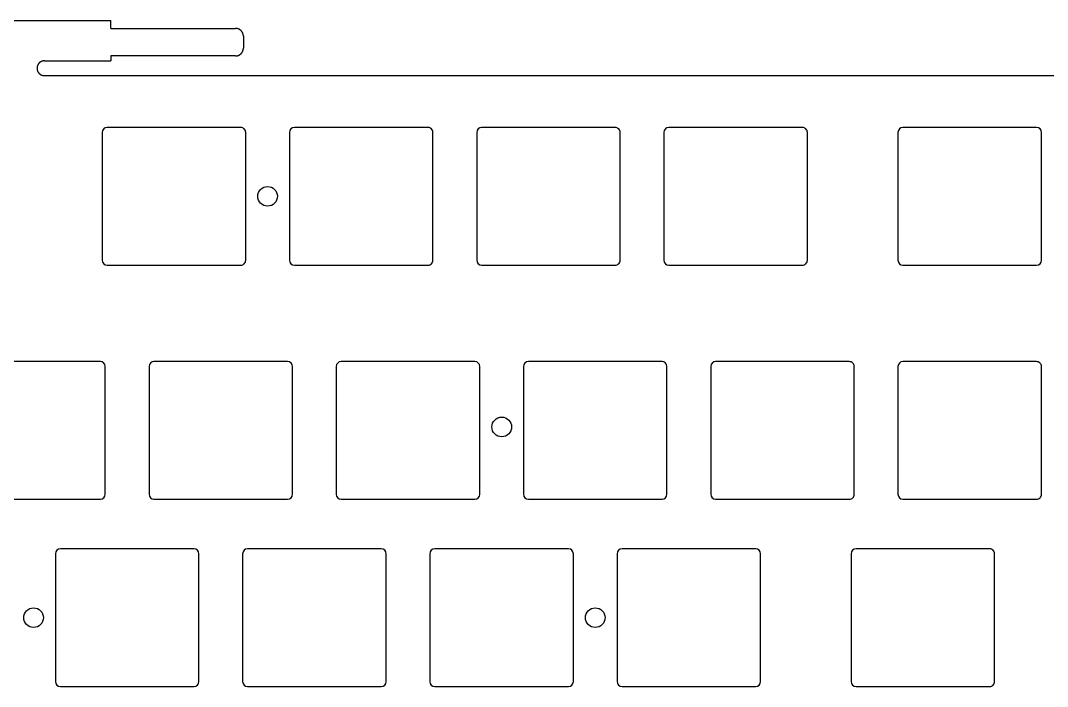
# Model space of a CAD drawing. Header units: millimetres. Extents: x -11 to 340, y -118 to 18.
# Drawn here: x 170.1 to 274.6, y -49.9 to 17.9 of the extents above; entities that cross this region are included whole.
import ezdxf

# ---------------------------------------------------------------- set-up
doc = ezdxf.new("R2010")
doc.units = ezdxf.units.MM
doc.header["$MEASUREMENT"] = 0
doc.layers.get('0').update_dxf_attribs({"linetype": 'CONTINUOUS'})
doc.layers.add('BLACK', color=7, linetype='CONTINUOUS')

msp = doc.modelspace()

# ---------------------------------------------------------------- linework, layer by layer
for points in [[(178.4375, 6.5), (178.4375, -6.5, 0.4142123908), (178.9375, -7), (192.5375, -7, 0.4142135624), (193.0375, -6.5), (193.0375, 6.5, 0.4142135624), (192.5375, 7), (178.9375, 7, 0.4142123908)], [(193.0375, -6.5), (193.0375, 6.5, 0.4142135624), (192.5375, 7), (178.9375, 7, 0.4142123908), (178.4375, 6.5), (178.4375, -6.5, 0.4142123908), (178.9375, -7), (192.5375, -7, 0.4142135624)], [(197.4875, 6.5), (197.4875, -6.5, 0.4142123908), (197.9875, -7), (211.5875, -7, 0.4142135624), (212.0875, -6.5), (212.0875, 6.5, 0.4142135624), (211.5875, 7), (197.9875, 7, 0.4142123908)], [(211.5875, 7), (197.9875, 7, 0.4142123908), (197.4875, 6.5), (197.4875, -6.5, 0.4142123908), (197.9875, -7), (211.5875, -7, 0.4142135624), (212.0875, -6.5), (212.0875, 6.5, 0.4142135624)], [(216.5375, 6.5), (216.5375, -6.5, 0.4142123908), (217.0375, -7), (230.6375, -7, 0.4142135624), (231.1375, -6.5), (231.1375, 6.5, 0.4142135624), (230.6375, 7), (217.0375, 7, 0.4142123908)], [(231.1375, -6.5), (231.1375, 6.5, 0.4142135624), (230.6375, 7), (217.0375, 7, 0.4142123908), (216.5375, 6.5), (216.5375, -6.5, 0.4142123908), (217.0375, -7), (230.6375, -7, 0.4142135624)], [(235.5875, 6.5), (235.5875, -6.5, 0.4142123908), (236.0875, -7), (249.6875, -7, 0.4142135624), (250.1875, -6.5), (250.1875, 6.5, 0.4142135624), (249.6875, 7), (236.0875, 7, 0.4142123908)], [(250.1875, -6.5), (250.1875, 6.5, 0.4142135624), (249.6875, 7), (236.0875, 7, 0.4142123908), (235.5875, 6.5), (235.5875, -6.5, 0.4142123908), (236.0875, -7), (249.6875, -7, 0.4142135624)], [(240.35, -17.3125), (240.35, -30.3125, 0.4142123908), (240.85, -30.8125), (254.45, -30.8125, 0.4142135624), (254.95, -30.3125), (254.95, -17.3125, 0.4142135624), (254.45, -16.8125), (240.85, -16.8125, 0.4142123908)], [(259.4, -17.3125), (259.4, -30.3125, 0.4142123908), (259.9, -30.8125), (273.5, -30.8125, 0.4142135624), (274, -30.3125), (274, -17.3125, 0.4142135624), (273.5, -16.8125), (259.9, -16.8125, 0.4142123908)], [(254.6375, -36.3625), (254.6375, -49.3625, 0.4142123908), (255.1375, -49.8625), (268.7375, -49.8625, 0.4142135624), (269.2375, -49.3625), (269.2375, -36.3625, 0.4142135624), (268.7375, -35.8625), (255.1375, -35.8625, 0.4142123908)]]:
    msp.add_lwpolyline(points, format="xyb", close=True)
at = {"layer": 'BLACK', "linetype": 'Continuous'}
for p, q in [((149.3, 17.882529), (179.3, 17.882529)), ((179.3, 17.082529), (179.3, 17.882529)), ((179.3, 17.082529), (192, 17.082529)), ((192.000728, 17.082529), (192, 17.082529)), ((192.004774, 17.082515), (192.000728, 17.082529)), ((192.008814, 17.082481), (192.004774, 17.082515)), ((192.012855, 17.082428), (192.008814, 17.082481)), ((192.016891, 17.082354), (192.012855, 17.082428)), ((192.020928, 17.082261), (192.016891, 17.082354)), ((192.024959, 17.082147), (192.020928, 17.082261)), ((192.02899, 17.082014), (192.024959, 17.082147)), ((192.033015, 17.08186), (192.02899, 17.082014)), ((192.037041, 17.081687), (192.033015, 17.08186)), ((192.041062, 17.081493), (192.037041, 17.081687)), ((192.045082, 17.08128), (192.041062, 17.081493)), ((192.049097, 17.081047), (192.045082, 17.08128)), ((192.053111, 17.080794), (192.049097, 17.081047)), ((192.05712, 17.080521), (192.053111, 17.080794)), ((192.061129, 17.080228), (192.05712, 17.080521)), ((192.065132, 17.079916), (192.061129, 17.080228)), ((192.069134, 17.079583), (192.065132, 17.079916)), ((192.073131, 17.079231), (192.069134, 17.079583)), ((192.077127, 17.078859), (192.073131, 17.079231)), ((192.081117, 17.078467), (192.077127, 17.078859)), ((192.085107, 17.078055), (192.081117, 17.078467)), ((192.08909, 17.077624), (192.085107, 17.078055)), ((192.093073, 17.077173), (192.08909, 17.077624)), ((192.09705, 17.076702), (192.093073, 17.077173)), ((192.101025, 17.076211), (192.09705, 17.076702)), ((192.104995, 17.075701), (192.101025, 17.076211)), ((192.108963, 17.07517), (192.104995, 17.075701)), ((192.112926, 17.074621), (192.108963, 17.07517)), ((192.116886, 17.074051), (192.112926, 17.074621)), ((192.120841, 17.073462), (192.116886, 17.074051)), ((192.124794, 17.072853), (192.120841, 17.073462)), ((192.128741, 17.072225), (192.124794, 17.072853)), ((192.132686, 17.071576), (192.128741, 17.072225)), ((192.136625, 17.070909), (192.132686, 17.071576)), ((192.140562, 17.070221), (192.136625, 17.070909)), ((192.144492, 17.069514), (192.140562, 17.070221)), ((192.14842, 17.068787), (192.144492, 17.069514)), ((192.152342, 17.068042), (192.14842, 17.068787)), ((192.156262, 17.067276), (192.152342, 17.068042)), ((192.160174, 17.066491), (192.156262, 17.067276)), ((192.164085, 17.065686), (192.160174, 17.066491)), ((192.167989, 17.064862), (192.164085, 17.065686)), ((192.17189, 17.064018), (192.167989, 17.064862)), ((192.175784, 17.063155), (192.17189, 17.064018)), ((192.179676, 17.062272), (192.175784, 17.063155)), ((192.183561, 17.06137), (192.179676, 17.062272)), ((192.187443, 17.060449), (192.183561, 17.06137)), ((192.191318, 17.059508), (192.187443, 17.060449)), ((192.19519, 17.058548), (192.191318, 17.059508)), ((192.199054, 17.057568), (192.19519, 17.058548)), ((192.202916, 17.056569), (192.199054, 17.057568)), ((192.20677, 17.055551), (192.202916, 17.056569)), ((192.210621, 17.054514), (192.20677, 17.055551)), ((192.214464, 17.053457), (192.210621, 17.054514)), ((192.218304, 17.052381), (192.214464, 17.053457)), ((192.222136, 17.051286), (192.218304, 17.052381)), ((192.225965, 17.050171), (192.222136, 17.051286)), ((192.229785, 17.049038), (192.225965, 17.050171)), ((192.233602, 17.047885), (192.229785, 17.049038)), ((192.237412, 17.046713), (192.233602, 17.047885)), ((192.241217, 17.045522), (192.237412, 17.046713)), ((192.245014, 17.044312), (192.241217, 17.045522)), ((192.248807, 17.043082), (192.245014, 17.044312)), ((192.252592, 17.041834), (192.248807, 17.043082)), ((192.256373, 17.040567), (192.252592, 17.041834)), ((192.260145, 17.039281), (192.256373, 17.040567)), ((192.263913, 17.037975), (192.260145, 17.039281)), ((192.267673, 17.036651), (192.263913, 17.037975)), ((192.271428, 17.035308), (192.267673, 17.036651)), ((192.275174, 17.033946), (192.271428, 17.035308)), ((192.278916, 17.032565), (192.275174, 17.033946)), ((192.282648, 17.031165), (192.278916, 17.032565)), ((192.286376, 17.029747), (192.282648, 17.031165)), ((192.290095, 17.02831), (192.286376, 17.029747)), ((192.293809, 17.026853), (192.290095, 17.02831)), ((192.297514, 17.025379), (192.293809, 17.026853)), ((192.301213, 17.023885), (192.297514, 17.025379)), ((192.304904, 17.022373), (192.301213, 17.023885)), ((192.308588, 17.020842), (192.304904, 17.022373)), ((192.312264, 17.019293), (192.308588, 17.020842)), ((192.315934, 17.017725), (192.312264, 17.019293)), ((192.319594, 17.016139), (192.315934, 17.017725)), ((192.323249, 17.014534), (192.319594, 17.016139)), ((192.326894, 17.012911), (192.323249, 17.014534)), ((192.330532, 17.011269), (192.326894, 17.012911)), ((192.334161, 17.009609), (192.330532, 17.011269)), ((192.337784, 17.007931), (192.334161, 17.009609)), ((192.341397, 17.006234), (192.337784, 17.007931)), ((192.345004, 17.004519), (192.341397, 17.006234)), ((192.3486, 17.002786), (192.345004, 17.004519)), ((192.35219, 17.001034), (192.3486, 17.002786)), ((192.35577, 16.999265), (192.35219, 17.001034)), ((192.359342, 16.997477), (192.35577, 16.999265)), ((192.362905, 16.995672), (192.359342, 16.997477)), ((192.36646, 16.993848), (192.362905, 16.995672)), ((192.370005, 16.992007), (192.36646, 16.993848)), ((192.373543, 16.990147), (192.370005, 16.992007)), ((192.37707, 16.98827), (192.373543, 16.990147)), ((192.38059, 16.986374), (192.37707, 16.98827)), ((192.384098, 16.984461), (192.38059, 16.986374)), ((192.3876, 16.98253), (192.384098, 16.984461)), ((192.39109, 16.980581), (192.3876, 16.98253)), ((192.394572, 16.978615), (192.39109, 16.980581)), ((192.398044, 16.976631), (192.394572, 16.978615)), ((192.401507, 16.974629), (192.398044, 16.976631)), ((192.404959, 16.972611), (192.401507, 16.974629)), ((192.408403, 16.970574), (192.404959, 16.972611)), ((192.411835, 16.968521), (192.408403, 16.970574)), ((192.415259, 16.966449), (192.411835, 16.968521)), ((192.418672, 16.964361), (192.415259, 16.966449)), ((192.422075, 16.962255), (192.418672, 16.964361)), ((192.425468, 16.960132), (192.422075, 16.962255)), ((192.428851, 16.957991), (192.425468, 16.960132)), ((192.432222, 16.955834), (192.428851, 16.957991)), ((192.435584, 16.95366), (192.432222, 16.955834)), ((192.438935, 16.951469), (192.435584, 16.95366)), ((192.442276, 16.94926), (192.438935, 16.951469)), ((192.445605, 16.947035), (192.442276, 16.94926)), ((192.448924, 16.944793), (192.445605, 16.947035)), ((192.452232, 16.942535), (192.448924, 16.944793)), ((192.455529, 16.940259), (192.452232, 16.942535)), ((192.458814, 16.937967), (192.455529, 16.940259)), ((192.462089, 16.935658), (192.458814, 16.937967)), ((192.465352, 16.933333), (192.462089, 16.935658)), ((192.468604, 16.930991), (192.465352, 16.933333)), ((192.471844, 16.928633), (192.468604, 16.930991)), ((192.475073, 16.926259), (192.471844, 16.928633)), ((192.47829, 16.923868), (192.475073, 16.926259)), ((192.481496, 16.921461), (192.47829, 16.923868)), ((192.484689, 16.919039), (192.481496, 16.921461)), ((192.487871, 16.916599), (192.484689, 16.919039)), ((192.491041, 16.914144), (192.487871, 16.916599)), ((192.494199, 16.911673), (192.491041, 16.914144)), ((192.497344, 16.909186), (192.494199, 16.911673)), ((192.500477, 16.906683), (192.497344, 16.909186)), ((192.503598, 16.904165), (192.500477, 16.906683)), ((192.506707, 16.901631), (192.503598, 16.904165)), ((192.509802, 16.899081), (192.506707, 16.901631)), ((192.512886, 16.896515), (192.509802, 16.899081)), ((192.515956, 16.893935), (192.512886, 16.896515)), ((192.519014, 16.891338), (192.515956, 16.893935)), ((192.522059, 16.888727), (192.519014, 16.891338)), ((192.525092, 16.8861), (192.522059, 16.888727)), ((192.52811, 16.883458), (192.525092, 16.8861)), ((192.531116, 16.880801), (192.52811, 16.883458)), ((192.534109, 16.878129), (192.531116, 16.880801)), ((192.537089, 16.875442), (192.534109, 16.878129)), ((192.540055, 16.87274), (192.537089, 16.875442)), ((192.543007, 16.870023), (192.540055, 16.87274)), ((192.545946, 16.867292), (192.543007, 16.870023)), ((192.548872, 16.864546), (192.545946, 16.867292)), ((192.551784, 16.861785), (192.548872, 16.864546)), ((192.554682, 16.85901), (192.551784, 16.861785)), ((192.557566, 16.85622), (192.554682, 16.85901)), ((192.560436, 16.853416), (192.557566, 16.85622)), ((192.563292, 16.850598), (192.560436, 16.853416)), ((192.568962, 16.844919), (192.563292, 16.850598)), ((192.574575, 16.839184), (192.568962, 16.844919)), ((192.580131, 16.833393), (192.574575, 16.839184)), ((192.585628, 16.827548), (192.580131, 16.833393)), ((192.591066, 16.821648), (192.585628, 16.827548)), ((192.596445, 16.815695), (192.591066, 16.821648)), ((192.601764, 16.809689), (192.596445, 16.815695)), ((192.607022, 16.803631), (192.601764, 16.809689)), ((192.612219, 16.797522), (192.607022, 16.803631)), ((192.617354, 16.791361), (192.612219, 16.797522)), ((192.622426, 16.785151), (192.617354, 16.791361)), ((192.627436, 16.778891), (192.622426, 16.785151)), ((192.632382, 16.772583), (192.627436, 16.778891)), ((192.637265, 16.766227), (192.632382, 16.772583)), ((192.642082, 16.759823), (192.637265, 16.766227)), ((192.646835, 16.753373), (192.642082, 16.759823)), ((192.651522, 16.746877), (192.646835, 16.753373)), ((192.656144, 16.740335), (192.651522, 16.746877)), ((192.660699, 16.73375), (192.656144, 16.740335)), ((192.665187, 16.72712), (192.660699, 16.73375)), ((192.669607, 16.720447), (192.665187, 16.72712)), ((192.67396, 16.713733), (192.669607, 16.720447)), ((192.678244, 16.706976), (192.67396, 16.713733)), ((192.68246, 16.700179), (192.678244, 16.706976)), ((192.686606, 16.693341), (192.68246, 16.700179)), ((192.690683, 16.686464), (192.686606, 16.693341)), ((192.69469, 16.679548), (192.690683, 16.686464)), ((192.698627, 16.672594), (192.69469, 16.679548)), ((192.702493, 16.665603), (192.698627, 16.672594)), ((192.706288, 16.658575), (192.702493, 16.665603)), ((192.710012, 16.651511), (192.706288, 16.658575)), ((192.713664, 16.644411), (192.710012, 16.651511)), ((192.717243, 16.637277), (192.713664, 16.644411)), ((192.720751, 16.63011), (192.717243, 16.637277)), ((192.724185, 16.622909), (192.720751, 16.63011)), ((192.727547, 16.615675), (192.724185, 16.622909)), ((192.730835, 16.60841), (192.727547, 16.615675)), ((192.73405, 16.601113), (192.730835, 16.60841)), ((192.737191, 16.593786), (192.73405, 16.601113)), ((192.740257, 16.586429), (192.737191, 16.593786)), ((192.74325, 16.579043), (192.740257, 16.586429)), ((192.746167, 16.571629), (192.74325, 16.579043)), ((192.74901, 16.564186), (192.746167, 16.571629)), ((192.751778, 16.556716), (192.74901, 16.564186)), ((192.75447, 16.54922), (192.751778, 16.556716)), ((192.757087, 16.541697), (192.75447, 16.54922)), ((192.759628, 16.534149), (192.757087, 16.541697)), ((192.762093, 16.526576), (192.759628, 16.534149)), ((192.764482, 16.51898), (192.762093, 16.526576)), ((192.766794, 16.511359), (192.764482, 16.51898)), ((192.76903, 16.503716), (192.766794, 16.511359)), ((192.771189, 16.49605), (192.76903, 16.503716)), ((192.773272, 16.488362), (192.771189, 16.49605)), ((192.775277, 16.480653), (192.773272, 16.488362)), ((192.777205, 16.472924), (192.775277, 16.480653)), ((192.779056, 16.465174), (192.777205, 16.472924)), ((192.780829, 16.457404), (192.779056, 16.465174)), ((192.782525, 16.449616), (192.780829, 16.457404)), ((192.784143, 16.441809), (192.782525, 16.449616)), ((192.785683, 16.433984), (192.784143, 16.441809)), ((192.787145, 16.426142), (192.785683, 16.433984)), ((192.788529, 16.418282), (192.787145, 16.426142)), ((192.789835, 16.410406), (192.788529, 16.418282)), ((192.791062, 16.402514), (192.789835, 16.410406)), ((192.792211, 16.394607), (192.791062, 16.402514)), ((192.793281, 16.386685), (192.792211, 16.394607)), ((192.794273, 16.378748), (192.793281, 16.386685)), ((192.795186, 16.370796), (192.794273, 16.378748)), ((192.79602, 16.362832), (192.795186, 16.370796)), ((192.796775, 16.354854), (192.79602, 16.362832)), ((192.797451, 16.346863), (192.796775, 16.354854)), ((192.798047, 16.33886), (192.797451, 16.346863)), ((192.798565, 16.330845), (192.798047, 16.33886)), ((192.799003, 16.322819), (192.798565, 16.330845)), ((192.799362, 16.314782), (192.799003, 16.322819)), ((192.799641, 16.306733), (192.799362, 16.314782)), ((192.79984, 16.298675), (192.799641, 16.306733)), ((192.79996, 16.290607), (192.79984, 16.298675)), ((192.8, 16.282529), (192.79996, 16.290607)), ((192.8, 16.282529), (192.8, 15.082529)), ((192.65773, 14.627), (192.660006, 14.630297)), ((192.660006, 14.630297), (192.662264, 14.633605)), ((192.662264, 14.633605), (192.664506, 14.636924)), ((192.664506, 14.636924), (192.666731, 14.640253)), ((192.666731, 14.640253), (192.66894, 14.643594)), ((192.66894, 14.643594), (192.671131, 14.646945)), ((192.671131, 14.646945), (192.673305, 14.650307)), ((192.673305, 14.650307), (192.675462, 14.653678)), ((192.675462, 14.653678), (192.677603, 14.657061)), ((192.677603, 14.657061), (192.679726, 14.660454)), ((192.679726, 14.660454), (192.681832, 14.663857)), ((192.681832, 14.663857), (192.68392, 14.66727)), ((192.68392, 14.66727), (192.685992, 14.670694)), ((192.685992, 14.670694), (192.688045, 14.674126)), ((192.688045, 14.674126), (192.690082, 14.67757)), ((192.690082, 14.67757), (192.6921, 14.681022)), ((192.6921, 14.681022), (192.694102, 14.684485)), ((192.694102, 14.684485), (192.696086, 14.687957)), ((192.696086, 14.687957), (192.698052, 14.691439)), ((192.698052, 14.691439), (192.700001, 14.694929)), ((192.700001, 14.694929), (192.701932, 14.698431)), ((192.701932, 14.698431), (192.703845, 14.701939)), ((192.703845, 14.701939), (192.705741, 14.705459)), ((192.705741, 14.705459), (192.707618, 14.708986)), ((192.707618, 14.708986), (192.709478, 14.712524)), ((192.709478, 14.712524), (192.711319, 14.716069)), ((192.711319, 14.716069), (192.713143, 14.719624)), ((192.713143, 14.719624), (192.714948, 14.723187)), ((192.714948, 14.723187), (192.716736, 14.726759)), ((192.716736, 14.726759), (192.718505, 14.730339)), ((192.718505, 14.730339), (192.720257, 14.733929)), ((192.720257, 14.733929), (192.72199, 14.737525)), ((192.72199, 14.737525), (192.723705, 14.741132)), ((192.723705, 14.741132), (192.725402, 14.744745)), ((192.725402, 14.744745), (192.72708, 14.748368)), ((192.72708, 14.748368), (192.72874, 14.751997)), ((192.72874, 14.751997), (192.730382, 14.755635)), ((192.730382, 14.755635), (192.732005, 14.75928)), ((192.732005, 14.75928), (192.73361, 14.762935)), ((192.73361, 14.762935), (192.735196, 14.766595)), ((192.735196, 14.766595), (192.736764, 14.770265)), ((192.736764, 14.770265), (192.738313, 14.773941)), ((192.738313, 14.773941), (192.739844, 14.777625)), ((192.739844, 14.777625), (192.741356, 14.781316)), ((192.741356, 14.781316), (192.74285, 14.785015)), ((192.74285, 14.785015), (192.744324, 14.78872)), ((192.744324, 14.78872), (192.745781, 14.792434)), ((192.745781, 14.792434), (192.747218, 14.796153)), ((192.747218, 14.796153), (192.748636, 14.799881)), ((192.748636, 14.799881), (192.750036, 14.803613)), ((192.750036, 14.803613), (192.751417, 14.807355)), ((192.751417, 14.807355), (192.752779, 14.811101)), ((192.752779, 14.811101), (192.754122, 14.814856)), ((192.754122, 14.814856), (192.755446, 14.818616)), ((192.755446, 14.818616), (192.756752, 14.822384)), ((192.756752, 14.822384), (192.758038, 14.826156)), ((192.758038, 14.826156), (192.759305, 14.829937)), ((192.759305, 14.829937), (192.760553, 14.833722)), ((192.760553, 14.833722), (192.761783, 14.837515)), ((192.761783, 14.837515), (192.762993, 14.841312)), ((192.762993, 14.841312), (192.764184, 14.845117)), ((192.764184, 14.845117), (192.765356, 14.848927)), ((192.765356, 14.848927), (192.766509, 14.852744)), ((192.766509, 14.852744), (192.767642, 14.856564)), ((192.767642, 14.856564), (192.768757, 14.860393)), ((192.768757, 14.860393), (192.769852, 14.864225)), ((192.769852, 14.864225), (192.770928, 14.868065)), ((192.770928, 14.868065), (192.771985, 14.871908)), ((192.771985, 14.871908), (192.773022, 14.875759)), ((192.773022, 14.875759), (192.77404, 14.879613)), ((192.77404, 14.879613), (192.775039, 14.883475)), ((192.775039, 14.883475), (192.776019, 14.887339)), ((192.776019, 14.887339), (192.776979, 14.891211)), ((192.776979, 14.891211), (192.77792, 14.895086)), ((192.77792, 14.895086), (192.778841, 14.898968)), ((192.778841, 14.898968), (192.779743, 14.902853)), ((192.779743, 14.902853), (192.780626, 14.906745)), ((192.780626, 14.906745), (192.781489, 14.910639)), ((192.781489, 14.910639), (192.782333, 14.91454)), ((192.782333, 14.91454), (192.783157, 14.918444)), ((192.783157, 14.918444), (192.783962, 14.922355)), ((192.783962, 14.922355), (192.784747, 14.926267)), ((192.784747, 14.926267), (192.785513, 14.930187)), ((192.785513, 14.930187), (192.786258, 14.934109)), ((192.786258, 14.934109), (192.786985, 14.938037)), ((192.786985, 14.938037), (192.787692, 14.941967)), ((192.787692, 14.941967), (192.78838, 14.945904)), ((192.78838, 14.945904), (192.789047, 14.949843)), ((192.789047, 14.949843), (192.789696, 14.953788)), ((192.789696, 14.953788), (192.790324, 14.957735)), ((192.790324, 14.957735), (192.790933, 14.961688)), ((192.790933, 14.961688), (192.791522, 14.965643)), ((192.791522, 14.965643), (192.792092, 14.969603)), ((192.792092, 14.969603), (192.792641, 14.973566)), ((192.792641, 14.973566), (192.793172, 14.977534)), ((192.793172, 14.977534), (192.793682, 14.981504)), ((192.793682, 14.981504), (192.794173, 14.985479)), ((192.794173, 14.985479), (192.794644, 14.989456)), ((192.794644, 14.989456), (192.795095, 14.993439)), ((192.795095, 14.993439), (192.795526, 14.997422)), ((192.795526, 14.997422), (192.795938, 15.001412)), ((192.795938, 15.001412), (192.79633, 15.005402)), ((192.79633, 15.005402), (192.796702, 15.009398)), ((192.796702, 15.009398), (192.797054, 15.013395)), ((192.797054, 15.013395), (192.797387, 15.017397)), ((192.797387, 15.017397), (192.797699, 15.0214)), ((192.797699, 15.0214), (192.797992, 15.025409)), ((192.797992, 15.025409), (192.798265, 15.029418)), ((192.798265, 15.029418), (192.798518, 15.033432)), ((192.798518, 15.033432), (192.798751, 15.037447)), ((192.798751, 15.037447), (192.798964, 15.041467)), ((192.798964, 15.041467), (192.799158, 15.045488)), ((192.799158, 15.045488), (192.799331, 15.049514)), ((192.799331, 15.049514), (192.799485, 15.053539)), ((192.799485, 15.053539), (192.799618, 15.05757)), ((192.799618, 15.05757), (192.799732, 15.061601)), ((192.799732, 15.061601), (192.799825, 15.065638)), ((192.799825, 15.065638), (192.799899, 15.069674)), ((192.799899, 15.069674), (192.799952, 15.073715)), ((192.799952, 15.073715), (192.799986, 15.077756)), ((192.799986, 15.077756), (192.8, 15.081801)), ((192.8, 15.081801), (192.8, 15.082529)), ((172.048325, 13.587522), (172.042578, 13.582294)), ((172.054124, 13.59269), (172.048325, 13.587522)), ((172.059976, 13.597798), (172.054124, 13.59269)), ((172.065879, 13.602844), (172.059976, 13.597798)), ((172.071833, 13.607829), (172.065879, 13.602844)), ((172.077837, 13.612751), (172.071833, 13.607829)), ((172.083891, 13.617611), (172.077837, 13.612751)), ((172.089994, 13.622407), (172.083891, 13.617611)), ((172.096145, 13.627139), (172.089994, 13.622407)), ((172.102343, 13.631807), (172.096145, 13.627139)), ((172.108588, 13.63641), (172.102343, 13.631807)), ((172.114878, 13.640947), (172.108588, 13.63641)), ((172.121214, 13.645419), (172.114878, 13.640947)), ((172.127594, 13.649824), (172.121214, 13.645419)), ((172.134018, 13.654162), (172.127594, 13.649824)), ((172.140484, 13.658432), (172.134018, 13.654162)), ((172.146993, 13.662634), (172.140484, 13.658432)), ((172.153544, 13.666768), (172.146993, 13.662634)), ((172.160135, 13.670834), (172.153544, 13.666768)), ((172.166766, 13.67483), (172.160135, 13.670834)), ((172.173437, 13.678756), (172.166766, 13.67483)), ((172.180146, 13.682613), (172.173437, 13.678756)), ((172.186892, 13.686398), (172.180146, 13.682613)), ((172.193676, 13.690114), (172.186892, 13.686398)), ((172.200497, 13.693757), (172.193676, 13.690114)), ((172.207353, 13.69733), (172.200497, 13.693757)), ((172.214243, 13.70083), (172.207353, 13.69733)), ((172.221169, 13.704258), (172.214243, 13.70083)), ((172.228127, 13.707614), (172.221169, 13.704258)), ((172.235119, 13.710896), (172.228127, 13.707614)), ((172.242142, 13.714106), (172.235119, 13.710896)), ((172.249197, 13.717242), (172.242142, 13.714106)), ((172.256283, 13.720304), (172.249197, 13.717242)), ((172.263398, 13.723292), (172.256283, 13.720304)), ((172.270543, 13.726206), (172.263398, 13.723292)), ((172.277717, 13.729045), (172.270543, 13.726206)), ((172.284919, 13.731809), (172.277717, 13.729045)), ((172.292148, 13.734498), (172.284919, 13.731809)), ((172.299404, 13.737112), (172.292148, 13.734498)), ((172.306686, 13.739651), (172.299404, 13.737112)), ((172.313993, 13.742113), (172.306686, 13.739651)), ((172.321325, 13.7445), (172.313993, 13.742113)), ((172.328681, 13.74681), (172.321325, 13.7445)), ((172.336061, 13.749045), (172.328681, 13.74681)), ((172.343464, 13.751202), (172.336061, 13.749045)), ((172.350889, 13.753283), (172.343464, 13.751202)), ((172.358336, 13.755287), (172.350889, 13.753283)), ((172.365804, 13.757214), (172.358336, 13.755287)), ((172.373292, 13.759064), (172.365804, 13.757214)), ((172.380801, 13.760836), (172.373292, 13.759064)), ((172.388329, 13.762531), (172.380801, 13.760836)), ((172.395876, 13.764148), (172.388329, 13.762531)), ((172.403441, 13.765687), (172.395876, 13.764148)), ((172.411024, 13.767149), (172.403441, 13.765687)), ((172.418624, 13.768532), (172.411024, 13.767149)), ((172.426242, 13.769837), (172.418624, 13.768532)), ((172.433875, 13.771064), (172.426242, 13.769837)), ((172.441524, 13.772213), (172.433875, 13.771064)), ((172.449188, 13.773283), (172.441524, 13.772213)), ((172.456867, 13.774274), (172.449188, 13.773283)), ((172.464561, 13.775187), (172.456867, 13.774274)), ((172.472268, 13.776021), (172.464561, 13.775187)), ((172.479988, 13.776775), (172.472268, 13.776021)), ((172.487721, 13.777451), (172.479988, 13.776775)), ((172.495467, 13.778048), (172.487721, 13.777451)), ((172.503225, 13.778565), (172.495467, 13.778048)), ((172.510994, 13.779003), (172.503225, 13.778565)), ((172.518775, 13.779362), (172.510994, 13.779003)), ((172.526566, 13.779641), (172.518775, 13.779362)), ((172.534368, 13.77984), (172.526566, 13.779641)), ((172.542179, 13.77996), (172.534368, 13.77984)), ((172.55, 13.78), (172.542179, 13.77996)), ((172.55, 13.78), (179.3, 13.78)), ((192, 14.282529), (179.3, 14.282529)), ((179.3, 14.282529), (179.3, 13.78)), ((192, 14.282529), (192.008078, 14.282569)), ((192.008078, 14.282569), (192.016146, 14.282689)), ((192.016146, 14.282689), (192.024204, 14.282888)), ((192.024204, 14.282888), (192.032253, 14.283167)), ((192.032253, 14.283167), (192.04029, 14.283526)), ((192.04029, 14.283526), (192.048316, 14.283964)), ((192.048316, 14.283964), (192.056331, 14.284482)), ((192.056331, 14.284482), (192.064334, 14.285078)), ((192.064334, 14.285078), (192.072325, 14.285754)), ((192.072325, 14.285754), (192.080303, 14.286509)), ((192.080303, 14.286509), (192.088267, 14.287343)), ((192.088267, 14.287343), (192.096219, 14.288256)), ((192.096219, 14.288256), (192.104156, 14.289248)), ((192.104156, 14.289248), (192.112078, 14.290318)), ((192.112078, 14.290318), (192.119985, 14.291467)), ((192.119985, 14.291467), (192.127877, 14.292694)), ((192.127877, 14.292694), (192.135753, 14.294)), ((192.135753, 14.294), (192.143613, 14.295384)), ((192.143613, 14.295384), (192.151455, 14.296846)), ((192.151455, 14.296846), (192.15928, 14.298386)), ((192.15928, 14.298386), (192.167087, 14.300004)), ((192.167087, 14.300004), (192.174875, 14.3017)), ((192.174875, 14.3017), (192.182645, 14.303473)), ((192.182645, 14.303473), (192.190395, 14.305324)), ((192.190395, 14.305324), (192.198124, 14.307252)), ((192.198124, 14.307252), (192.205833, 14.309257)), ((192.205833, 14.309257), (192.213521, 14.31134)), ((192.213521, 14.31134), (192.221187, 14.313499)), ((192.221187, 14.313499), (192.22883, 14.315735)), ((192.22883, 14.315735), (192.236451, 14.318047)), ((192.236451, 14.318047), (192.244047, 14.320436)), ((192.244047, 14.320436), (192.25162, 14.322901)), ((192.25162, 14.322901), (192.259168, 14.325442)), ((192.259168, 14.325442), (192.266691, 14.328059)), ((192.266691, 14.328059), (192.274187, 14.330751)), ((192.274187, 14.330751), (192.281657, 14.333519)), ((192.281657, 14.333519), (192.2891, 14.336362)), ((192.2891, 14.336362), (192.296514, 14.339279)), ((192.296514, 14.339279), (192.3039, 14.342272)), ((192.3039, 14.342272), (192.311257, 14.345338)), ((192.311257, 14.345338), (192.318584, 14.348479)), ((192.318584, 14.348479), (192.325881, 14.351694)), ((192.325881, 14.351694), (192.333146, 14.354982)), ((192.333146, 14.354982), (192.34038, 14.358344)), ((192.34038, 14.358344), (192.347581, 14.361778)), ((192.347581, 14.361778), (192.354748, 14.365286)), ((192.354748, 14.365286), (192.361882, 14.368865)), ((192.361882, 14.368865), (192.368982, 14.372517)), ((192.368982, 14.372517), (192.376046, 14.376241)), ((192.376046, 14.376241), (192.383074, 14.380036)), ((192.383074, 14.380036), (192.390065, 14.383902)), ((192.390065, 14.383902), (192.397019, 14.387839)), ((192.397019, 14.387839), (192.403935, 14.391846)), ((192.403935, 14.391846), (192.410812, 14.395923)), ((192.410812, 14.395923), (192.41765, 14.400069)), ((192.41765, 14.400069), (192.424447, 14.404285)), ((192.424447, 14.404285), (192.431204, 14.408569)), ((192.431204, 14.408569), (192.437918, 14.412922)), ((192.437918, 14.412922), (192.444591, 14.417342)), ((192.444591, 14.417342), (192.451221, 14.42183)), ((192.451221, 14.42183), (192.457806, 14.426385)), ((192.457806, 14.426385), (192.464348, 14.431007)), ((192.464348, 14.431007), (192.470844, 14.435694)), ((192.470844, 14.435694), (192.477294, 14.440447)), ((192.477294, 14.440447), (192.483698, 14.445264)), ((192.483698, 14.445264), (192.490054, 14.450147)), ((192.490054, 14.450147), (192.496362, 14.455093)), ((192.496362, 14.455093), (192.502622, 14.460103)), ((192.502622, 14.460103), (192.508832, 14.465175)), ((192.508832, 14.465175), (192.514993, 14.47031)), ((192.514993, 14.47031), (192.521102, 14.475507)), ((192.521102, 14.475507), (192.52716, 14.480765)), ((192.52716, 14.480765), (192.533166, 14.486084)), ((192.533166, 14.486084), (192.539119, 14.491463)), ((192.539119, 14.491463), (192.545019, 14.496901)), ((192.545019, 14.496901), (192.550864, 14.502398)), ((192.550864, 14.502398), (192.556655, 14.507954)), ((192.556655, 14.507954), (192.56239, 14.513567)), ((192.56239, 14.513567), (192.568069, 14.519237)), ((192.568069, 14.519237), (192.570887, 14.522093)), ((192.570887, 14.522093), (192.573691, 14.524963)), ((192.573691, 14.524963), (192.576481, 14.527847)), ((192.576481, 14.527847), (192.579256, 14.530745)), ((192.579256, 14.530745), (192.582017, 14.533657)), ((192.582017, 14.533657), (192.584763, 14.536583)), ((192.584763, 14.536583), (192.587494, 14.539522)), ((192.587494, 14.539522), (192.590211, 14.542474)), ((192.590211, 14.542474), (192.592913, 14.54544)), ((192.592913, 14.54544), (192.5956, 14.54842)), ((192.5956, 14.54842), (192.598272, 14.551413)), ((192.598272, 14.551413), (192.600929, 14.554419)), ((192.600929, 14.554419), (192.603571, 14.557437)), ((192.603571, 14.557437), (192.606198, 14.56047)), ((192.606198, 14.56047), (192.608809, 14.563515)), ((192.608809, 14.563515), (192.611406, 14.566573)), ((192.611406, 14.566573), (192.613986, 14.569643)), ((192.613986, 14.569643), (192.616552, 14.572727)), ((192.616552, 14.572727), (192.619102, 14.575822)), ((192.619102, 14.575822), (192.621636, 14.578931)), ((192.621636, 14.578931), (192.624154, 14.582052)), ((192.624154, 14.582052), (192.626657, 14.585185)), ((192.626657, 14.585185), (192.629144, 14.58833)), ((192.629144, 14.58833), (192.631615, 14.591488)), ((192.631615, 14.591488), (192.63407, 14.594658)), ((192.63407, 14.594658), (192.63651, 14.59784)), ((192.63651, 14.59784), (192.638932, 14.601033)), ((192.638932, 14.601033), (192.641339, 14.604239)), ((192.641339, 14.604239), (192.64373, 14.607456)), ((192.64373, 14.607456), (192.646104, 14.610685)), ((192.646104, 14.610685), (192.648462, 14.613925)), ((192.648462, 14.613925), (192.650804, 14.617177)), ((192.650804, 14.617177), (192.653129, 14.62044)), ((192.653129, 14.62044), (192.655438, 14.623715)), ((192.655438, 14.623715), (192.65773, 14.627)), ((171.800015, 13.034714), (171.8, 13.030797)), ((171.8, 13.030797), (171.8, 13.03)), ((171.8, 13.03), (171.80004, 13.022179)), ((171.800049, 13.038626), (171.800015, 13.034714)), ((171.80004, 13.022179), (171.80016, 13.014368)), ((171.800103, 13.042539), (171.800049, 13.038626)), ((171.800177, 13.046446), (171.800103, 13.042539)), ((171.80016, 13.014368), (171.800359, 13.006566)), ((171.800271, 13.050354), (171.800177, 13.046446)), ((171.800385, 13.054257), (171.800271, 13.050354)), ((171.800359, 13.006566), (171.800638, 12.998775)), ((171.800519, 13.058159), (171.800385, 13.054257)), ((171.800673, 13.062056), (171.800519, 13.058159)), ((171.800638, 12.998775), (171.800997, 12.990994)), ((171.800847, 13.065953), (171.800673, 13.062056)), ((171.80104, 13.069845), (171.800847, 13.065953)), ((171.800997, 12.990994), (171.801435, 12.983225)), ((171.801254, 13.073737), (171.80104, 13.069845)), ((171.801488, 13.077623), (171.801254, 13.073737)), ((171.801435, 12.983225), (171.801952, 12.975467)), ((171.801741, 13.081509), (171.801488, 13.077623)), ((171.802014, 13.085389), (171.801741, 13.081509)), ((171.801952, 12.975467), (171.802549, 12.967721)), ((171.802308, 13.089269), (171.802014, 13.085389)), ((171.802621, 13.093144), (171.802308, 13.089269)), ((171.802549, 12.967721), (171.803225, 12.959988)), ((171.802953, 13.097017), (171.802621, 13.093144)), ((171.803306, 13.100885), (171.802953, 13.097017)), ((171.803225, 12.959988), (171.803979, 12.952268)), ((171.803679, 13.104753), (171.803306, 13.100885)), ((171.804071, 13.108614), (171.803679, 13.104753)), ((171.803979, 12.952268), (171.804813, 12.94456)), ((171.804483, 13.112475), (171.804071, 13.108614)), ((171.804915, 13.116329), (171.804483, 13.112475)), ((171.804813, 12.94456), (171.805726, 12.936867)), ((171.805366, 13.120183), (171.804915, 13.116329)), ((171.805838, 13.124031), (171.805366, 13.120183)), ((171.805726, 12.936867), (171.806717, 12.929188)), ((171.806329, 13.127878), (171.805838, 13.124031)), ((171.80684, 13.131718), (171.806329, 13.127878)), ((171.806717, 12.929188), (171.807787, 12.921524)), ((171.80737, 13.135557), (171.80684, 13.131718)), ((171.80792, 13.13939), (171.80737, 13.135557)), ((171.807787, 12.921524), (171.808936, 12.913875)), ((171.80849, 13.143222), (171.80792, 13.13939)), ((171.80908, 13.147047), (171.80849, 13.143222)), ((171.808936, 12.913875), (171.810163, 12.906241)), ((171.809689, 13.150871), (171.80908, 13.147047)), ((171.810318, 13.154688), (171.809689, 13.150871)), ((171.810163, 12.906241), (171.811468, 12.898624)), ((171.810966, 13.158504), (171.810318, 13.154688)), ((171.811634, 13.162313), (171.810966, 13.158504)), ((171.811468, 12.898624), (171.812851, 12.891024)), ((171.812322, 13.16612), (171.811634, 13.162313)), ((171.813029, 13.169921), (171.812322, 13.16612)), ((171.812851, 12.891024), (171.814313, 12.883441)), ((171.813756, 13.173719), (171.813029, 13.169921)), ((171.814502, 13.177511), (171.813756, 13.173719)), ((171.814313, 12.883441), (171.815852, 12.875876)), ((171.815268, 13.181301), (171.814502, 13.177511)), ((171.816053, 13.185084), (171.815268, 13.181301)), ((171.815852, 12.875876), (171.817469, 12.868329)), ((171.816858, 13.188864), (171.816053, 13.185084)), ((171.817682, 13.192638), (171.816858, 13.188864)), ((171.817469, 12.868329), (171.819164, 12.860801)), ((171.818526, 13.196409), (171.817682, 13.192638)), ((171.819389, 13.200173), (171.818526, 13.196409)), ((171.819164, 12.860801), (171.820936, 12.853292)), ((171.820272, 13.203934), (171.819389, 13.200173)), ((171.821174, 13.207688), (171.820272, 13.203934)), ((171.820936, 12.853292), (171.822786, 12.845804)), ((171.822096, 13.211439), (171.821174, 13.207688)), ((171.823036, 13.215183), (171.822096, 13.211439)), ((171.822786, 12.845804), (171.824713, 12.838336)), ((171.823996, 13.218924), (171.823036, 13.215183)), ((171.824976, 13.222657), (171.823996, 13.218924)), ((171.824713, 12.838336), (171.826717, 12.830889)), ((171.825975, 13.226388), (171.824976, 13.222657)), ((171.826992, 13.23011), (171.825975, 13.226388)), ((171.826717, 12.830889), (171.828798, 12.823464)), ((171.82803, 13.23383), (171.826992, 13.23011)), ((171.829086, 13.237542), (171.82803, 13.23383)), ((171.828798, 12.823464), (171.830955, 12.816061)), ((171.830162, 13.24125), (171.829086, 13.237542)), ((171.831257, 13.24495), (171.830162, 13.24125)), ((171.830955, 12.816061), (171.83319, 12.808681)), ((171.832371, 13.248647), (171.831257, 13.24495)), ((171.833504, 13.252335), (171.832371, 13.248647)), ((171.83319, 12.808681), (171.8355, 12.801325)), ((171.834657, 13.25602), (171.833504, 13.252335)), ((171.835828, 13.259697), (171.834657, 13.25602)), ((171.8355, 12.801325), (171.837887, 12.793993)), ((171.837019, 13.26337), (171.835828, 13.259697)), ((171.838228, 13.267034), (171.837019, 13.26337)), ((171.837887, 12.793993), (171.840349, 12.786685)), ((171.839457, 13.270695), (171.838228, 13.267034)), ((171.840704, 13.274346), (171.839457, 13.270695)), ((171.840349, 12.786685), (171.842888, 12.779403)), ((171.841971, 13.277994), (171.840704, 13.274346)), ((171.843256, 13.281633), (171.841971, 13.277994)), ((171.842888, 12.779403), (171.845501, 12.772148)), ((171.844561, 13.285267), (171.843256, 13.281633)), ((171.845884, 13.288893), (171.844561, 13.285267)), ((171.845501, 12.772148), (171.848191, 12.764918)), ((171.847226, 13.292514), (171.845884, 13.288893)), ((171.848587, 13.296126), (171.847226, 13.292514)), ((171.848191, 12.764918), (171.850955, 12.757717)), ((171.849967, 13.299734), (171.848587, 13.296126)), ((171.851365, 13.303332), (171.849967, 13.299734)), ((171.850955, 12.757717), (171.853794, 12.750543)), ((171.852782, 13.306925), (171.851365, 13.303332)), ((171.854218, 13.310509), (171.852782, 13.306925)), ((171.853794, 12.750543), (171.856708, 12.743398)), ((171.855673, 13.314088), (171.854218, 13.310509)), ((171.857146, 13.317658), (171.855673, 13.314088)), ((171.856708, 12.743398), (171.859696, 12.736282)), ((171.858638, 13.321222), (171.857146, 13.317658)), ((171.860148, 13.324776), (171.858638, 13.321222)), ((171.859696, 12.736282), (171.862758, 12.729197)), ((171.861677, 13.328325), (171.860148, 13.324776)), ((171.863224, 13.331865), (171.861677, 13.328325)), ((171.862758, 12.729197), (171.865894, 12.722142)), ((171.864791, 13.335398), (171.863224, 13.331865)), ((171.866375, 13.338922), (171.864791, 13.335398)), ((171.865894, 12.722142), (171.869104, 12.715118)), ((171.867978, 13.34244), (171.866375, 13.338922)), ((171.869598, 13.345948), (171.867978, 13.34244)), ((171.869104, 12.715118), (171.872386, 12.708127)), ((171.871238, 13.349449), (171.869598, 13.345948)), ((171.872895, 13.352941), (171.871238, 13.349449)), ((171.872386, 12.708127), (171.875742, 12.701168)), ((171.874572, 13.356426), (171.872895, 13.352941)), ((171.876265, 13.359901), (171.874572, 13.356426)), ((171.875742, 12.701168), (171.87917, 12.694243)), ((171.877978, 13.363369), (171.876265, 13.359901)), ((171.879708, 13.366827), (171.877978, 13.363369)), ((171.87917, 12.694243), (171.88267, 12.687352)), ((171.881457, 13.370278), (171.879708, 13.366827)), ((171.883223, 13.373719), (171.881457, 13.370278)), ((171.88267, 12.687352), (171.886243, 12.680496)), ((171.885007, 13.377152), (171.883223, 13.373719)), ((171.886809, 13.380575), (171.885007, 13.377152)), ((171.886243, 12.680496), (171.889886, 12.673676)), ((171.88863, 13.383991), (171.886809, 13.380575)), ((171.890467, 13.387396), (171.88863, 13.383991)), ((171.889886, 12.673676), (171.893601, 12.666892)), ((171.892324, 13.390793), (171.890467, 13.387396)), ((171.894197, 13.394179), (171.892324, 13.390793)), ((171.893601, 12.666892), (171.897387, 12.660145)), ((171.896089, 13.397558), (171.894197, 13.394179)), ((171.897997, 13.400926), (171.896089, 13.397558)), ((171.897387, 12.660145), (171.901244, 12.653436)), ((171.899924, 13.404285), (171.897997, 13.400926)), ((171.901868, 13.407634), (171.899924, 13.404285)), ((171.901244, 12.653436), (171.90517, 12.646766)), ((171.90383, 13.410974), (171.901868, 13.407634)), ((171.905808, 13.414303), (171.90383, 13.410974)), ((171.90517, 12.646766), (171.909166, 12.640135)), ((171.907805, 13.417623), (171.905808, 13.414303)), ((171.909818, 13.420933), (171.907805, 13.417623)), ((171.909166, 12.640135), (171.913231, 12.633544)), ((171.91185, 13.424233), (171.909818, 13.420933)), ((171.913898, 13.427522), (171.91185, 13.424233)), ((171.913231, 12.633544), (171.917366, 12.626993)), ((171.915963, 13.430802), (171.913898, 13.427522)), ((171.918046, 13.43407), (171.915963, 13.430802)), ((171.917366, 12.626993), (171.921568, 12.620484)), ((171.920146, 13.437329), (171.918046, 13.43407)), ((171.922262, 13.440576), (171.920146, 13.437329)), ((171.921568, 12.620484), (171.925838, 12.614017)), ((171.924396, 13.443814), (171.922262, 13.440576)), ((171.926546, 13.44704), (171.924396, 13.443814)), ((171.925838, 12.614017), (171.930176, 12.607594)), ((171.928714, 13.450256), (171.926546, 13.44704)), ((171.930898, 13.45346), (171.928714, 13.450256)), ((171.930176, 12.607594), (171.934581, 12.601214)), ((171.933099, 13.456655), (171.930898, 13.45346)), ((171.935316, 13.459837), (171.933099, 13.456655)), ((171.934581, 12.601214), (171.939052, 12.594878)), ((171.93755, 13.463009), (171.935316, 13.459837)), ((171.939801, 13.466168), (171.93755, 13.463009)), ((171.939052, 12.594878), (171.94359, 12.588587)), ((171.942068, 13.469318), (171.939801, 13.466168)), ((171.944351, 13.472455), (171.942068, 13.469318)), ((171.94359, 12.588587), (171.948193, 12.582343)), ((171.946651, 13.475581), (171.944351, 13.472455)), ((171.948967, 13.478694), (171.946651, 13.475581)), ((171.948193, 12.582343), (171.95286, 12.576145)), ((171.9513, 13.481797), (171.948967, 13.478694)), ((171.953648, 13.484887), (171.9513, 13.481797)), ((171.95286, 12.576145), (171.957593, 12.569994)), ((171.956012, 13.487966), (171.953648, 13.484887)), ((171.958393, 13.491033), (171.956012, 13.487966)), ((171.957593, 12.569994), (171.962389, 12.563891)), ((171.960789, 13.494087), (171.958393, 13.491033)), ((171.963201, 13.497129), (171.960789, 13.494087)), ((171.962389, 12.563891), (171.967249, 12.557837)), ((171.96563, 13.50016), (171.963201, 13.497129)), ((171.968073, 13.503177), (171.96563, 13.50016)), ((171.967249, 12.557837), (171.972171, 12.551833)), ((171.970533, 13.506183), (171.968073, 13.503177)), ((171.973008, 13.509175), (171.970533, 13.506183)), ((171.972171, 12.551833), (171.977156, 12.545879)), ((171.975499, 13.512155), (171.973008, 13.509175)), ((171.978004, 13.515122), (171.975499, 13.512155)), ((171.977156, 12.545879), (171.982202, 12.539975)), ((171.980526, 13.518077), (171.978004, 13.515122)), ((171.983062, 13.521018), (171.980526, 13.518077)), ((171.982202, 12.539975), (171.98731, 12.534124)), ((171.985614, 13.523947), (171.983062, 13.521018)), ((171.988181, 13.526862), (171.985614, 13.523947)), ((171.990763, 13.529765), (171.988181, 13.526862)), ((171.99336, 13.532654), (171.990763, 13.529765)), ((171.995972, 13.53553), (171.99336, 13.532654)), ((171.998599, 13.538392), (171.995972, 13.53553)), ((172.001241, 13.541241), (171.998599, 13.538392)), ((172.003897, 13.544076), (172.001241, 13.541241)), ((172.006568, 13.546897), (172.003897, 13.544076)), ((172.009253, 13.549705), (172.006568, 13.546897)), ((172.011952, 13.552499), (172.009253, 13.549705)), ((172.014667, 13.555279), (172.011952, 13.552499)), ((172.017395, 13.558045), (172.014667, 13.555279)), ((172.020137, 13.560797), (172.017395, 13.558045)), ((172.025665, 13.566258), (172.020137, 13.560797)), ((172.031248, 13.571662), (172.025665, 13.566258)), ((172.036886, 13.577007), (172.031248, 13.571662)), ((172.042578, 13.582294), (172.036886, 13.577007)), ((171.98731, 12.534124), (171.992478, 12.528325)), ((171.992478, 12.528325), (171.997705, 12.522578)), ((171.997705, 12.522578), (172.002992, 12.516886)), ((172.002992, 12.516886), (172.008338, 12.511248)), ((172.008338, 12.511248), (172.013742, 12.505665)), ((172.013742, 12.505665), (172.019203, 12.500137)), ((172.019203, 12.500137), (172.021955, 12.497395)), ((172.021955, 12.497395), (172.024721, 12.494666)), ((172.024721, 12.494666), (172.027501, 12.491952)), ((172.027501, 12.491952), (172.030295, 12.489253)), ((172.030295, 12.489253), (172.033102, 12.486567)), ((172.033102, 12.486567), (172.035924, 12.483897)), ((172.035924, 12.483897), (172.038759, 12.48124)), ((172.038759, 12.48124), (172.041608, 12.478599)), ((172.041608, 12.478599), (172.04447, 12.475972)), ((172.04447, 12.475972), (172.047346, 12.47336)), ((172.047346, 12.47336), (172.050235, 12.470763)), ((172.050235, 12.470763), (172.053137, 12.468181)), ((172.053137, 12.468181), (172.056053, 12.465614)), ((172.056053, 12.465614), (172.058981, 12.463062)), ((172.058981, 12.463062), (172.061923, 12.460526)), ((172.061923, 12.460526), (172.064877, 12.458004)), ((172.064877, 12.458004), (172.067844, 12.455498)), ((172.067844, 12.455498), (172.070825, 12.453008)), ((172.070825, 12.453008), (172.073817, 12.450533)), ((172.073817, 12.450533), (172.076823, 12.448073)), ((172.076823, 12.448073), (172.07984, 12.44563)), ((172.07984, 12.44563), (172.08287, 12.443201)), ((172.08287, 12.443201), (172.085912, 12.440789)), ((172.085912, 12.440789), (172.088967, 12.438393)), ((172.088967, 12.438393), (172.092033, 12.436012)), ((172.092033, 12.436012), (172.095112, 12.433648)), ((172.095112, 12.433648), (172.098202, 12.4313)), ((172.098202, 12.4313), (172.101305, 12.428967)), ((172.101305, 12.428967), (172.104419, 12.426651)), ((172.104419, 12.426651), (172.107545, 12.424351)), ((172.107545, 12.424351), (172.110682, 12.422068)), ((172.110682, 12.422068), (172.113831, 12.419801)), ((172.113831, 12.419801), (172.116991, 12.41755)), ((172.116991, 12.41755), (172.120163, 12.415316)), ((172.120163, 12.415316), (172.123345, 12.413099)), ((172.123345, 12.413099), (172.126539, 12.410898)), ((172.126539, 12.410898), (172.129744, 12.408714)), ((172.129744, 12.408714), (172.13296, 12.406546)), ((172.13296, 12.406546), (172.136186, 12.404396)), ((172.136186, 12.404396), (172.139423, 12.402262)), ((172.139423, 12.402262), (172.142671, 12.400146)), ((172.142671, 12.400146), (172.14593, 12.398046)), ((172.14593, 12.398046), (172.149198, 12.395963)), ((172.149198, 12.395963), (172.152478, 12.393898)), ((172.152478, 12.393898), (172.155767, 12.39185)), ((172.155767, 12.39185), (172.159067, 12.389818)), ((172.159067, 12.389818), (172.162376, 12.387805)), ((172.162376, 12.387805), (172.165697, 12.385808)), ((172.165697, 12.385808), (172.169026, 12.38383)), ((172.169026, 12.38383), (172.172366, 12.381868)), ((172.172366, 12.381868), (172.175714, 12.379924)), ((172.175714, 12.379924), (172.179074, 12.377997)), ((172.179074, 12.377997), (172.182442, 12.376088)), ((172.182442, 12.376088), (172.18582, 12.374197)), ((172.18582, 12.374197), (172.189207, 12.372324)), ((172.189207, 12.372324), (172.192604, 12.370467)), ((172.192604, 12.370467), (172.196009, 12.36863)), ((172.196009, 12.36863), (172.199424, 12.366809)), ((172.199424, 12.366809), (172.202847, 12.365007)), ((172.202847, 12.365007), (172.206281, 12.363223)), ((172.206281, 12.363223), (172.209722, 12.361457)), ((172.209722, 12.361457), (172.213173, 12.359708)), ((172.213173, 12.359708), (172.216631, 12.357978)), ((172.216631, 12.357978), (172.220099, 12.356265)), ((172.220099, 12.356265), (172.223574, 12.354572)), ((172.223574, 12.354572), (172.227059, 12.352895)), ((172.227059, 12.352895), (172.23055, 12.351238)), ((172.23055, 12.351238), (172.234052, 12.349598)), ((172.234052, 12.349598), (172.23756, 12.347978)), ((172.23756, 12.347978), (172.241078, 12.346375)), ((172.241078, 12.346375), (172.244601, 12.344791)), ((172.244601, 12.344791), (172.248135, 12.343225)), ((172.248135, 12.343225), (172.251674, 12.341677)), ((172.251674, 12.341677), (172.255223, 12.340148)), ((172.255223, 12.340148), (172.258778, 12.338638)), ((172.258778, 12.338638), (172.262342, 12.337146)), ((172.262342, 12.337146), (172.265912, 12.335673)), ((172.265912, 12.335673), (172.26949, 12.334218)), ((172.26949, 12.334218), (172.273074, 12.332782)), ((172.273074, 12.332782), (172.276668, 12.331365)), ((172.276668, 12.331365), (172.280266, 12.329967)), ((172.280266, 12.329967), (172.283873, 12.328587)), ((172.283873, 12.328587), (172.287485, 12.327226)), ((172.287485, 12.327226), (172.291106, 12.325884)), ((172.291106, 12.325884), (172.294732, 12.324561)), ((172.294732, 12.324561), (172.298367, 12.323256)), ((172.298367, 12.323256), (172.302006, 12.321971)), ((172.302006, 12.321971), (172.305653, 12.320704)), ((172.305653, 12.320704), (172.309305, 12.319457)), ((172.309305, 12.319457), (172.312965, 12.318228)), ((172.312965, 12.318228), (172.31663, 12.317019)), ((172.31663, 12.317019), (172.320303, 12.315828)), ((172.320303, 12.315828), (172.323979, 12.314657)), ((172.323979, 12.314657), (172.327664, 12.313504)), ((172.327664, 12.313504), (172.331353, 12.312371)), ((172.331353, 12.312371), (172.33505, 12.311257)), ((172.33505, 12.311257), (172.33875, 12.310162)), ((172.33875, 12.310162), (172.342458, 12.309086)), ((172.342458, 12.309086), (172.34617, 12.30803)), ((172.34617, 12.30803), (172.349889, 12.306992)), ((172.349889, 12.306992), (172.353612, 12.305975)), ((172.353612, 12.305975), (172.357342, 12.304976)), ((172.357342, 12.304976), (172.361076, 12.303996)), ((172.361076, 12.303996), (172.364817, 12.303036)), ((172.364817, 12.303036), (172.36856, 12.302096)), ((172.36856, 12.302096), (172.372312, 12.301174)), ((172.372312, 12.301174), (172.376066, 12.300272)), ((172.376066, 12.300272), (172.379827, 12.299389)), ((172.379827, 12.299389), (172.383591, 12.298526)), ((172.383591, 12.298526), (172.387362, 12.297682)), ((172.387362, 12.297682), (172.391135, 12.296858)), ((172.391135, 12.296858), (172.394916, 12.296053)), ((172.394916, 12.296053), (172.398699, 12.295268)), ((172.398699, 12.295268), (172.402488, 12.294502)), ((172.402488, 12.294502), (172.40628, 12.293756)), ((172.40628, 12.293756), (172.410079, 12.293029)), ((172.410079, 12.293029), (172.413879, 12.292322)), ((172.413879, 12.292322), (172.417687, 12.291634)), ((172.417687, 12.291634), (172.421496, 12.290966)), ((172.421496, 12.290966), (172.425311, 12.290318)), ((172.425311, 12.290318), (172.429129, 12.289689)), ((172.429129, 12.289689), (172.432952, 12.28908)), ((172.432952, 12.28908), (172.436778, 12.28849)), ((172.436778, 12.28849), (172.440609, 12.28792)), ((172.440609, 12.28792), (172.444442, 12.28737)), ((172.444442, 12.28737), (172.448282, 12.28684)), ((172.448282, 12.28684), (172.452122, 12.286329)), ((172.452122, 12.286329), (172.455969, 12.285838)), ((172.455969, 12.285838), (172.459817, 12.285366)), ((172.459817, 12.285366), (172.46367, 12.284915)), ((172.46367, 12.284915), (172.467525, 12.284483)), ((172.467525, 12.284483), (172.471386, 12.284071)), ((172.471386, 12.284071), (172.475247, 12.283679)), ((172.475247, 12.283679), (172.479114, 12.283306)), ((172.479114, 12.283306), (172.482982, 12.282953)), ((172.482982, 12.282953), (172.486856, 12.282621)), ((172.486856, 12.282621), (172.49073, 12.282308)), ((172.49073, 12.282308), (172.49461, 12.282014)), ((172.49461, 12.282014), (172.498491, 12.281741)), ((172.498491, 12.281741), (172.502377, 12.281488)), ((172.502377, 12.281488), (172.506263, 12.281254)), ((172.506263, 12.281254), (172.510154, 12.28104)), ((172.510154, 12.28104), (172.514046, 12.280847)), ((172.514046, 12.280847), (172.517944, 12.280673)), ((172.517944, 12.280673), (172.521841, 12.280519)), ((172.521841, 12.280519), (172.525743, 12.280385)), ((172.525743, 12.280385), (172.529646, 12.280271)), ((172.529646, 12.280271), (172.533553, 12.280177)), ((172.533553, 12.280177), (172.537461, 12.280103)), ((172.537461, 12.280103), (172.541374, 12.280049)), ((172.541374, 12.280049), (172.545286, 12.280015)), ((172.545286, 12.280015), (172.549203, 12.28)), ((172.549203, 12.28), (172.55, 12.28)), ((172.55, 12.28), (300.3125, 12.28)), ((259.4, 6.5), (259.4, -6.5)), ((273.5, 7), (259.9, 7)), ((274, -6.5), (274, 6.5)), ((259.9, -7), (273.5, -7)), ((178.25, -16.8125), (164.65, -16.8125)), ((178.75, -30.3125), (178.75, -17.3125)), ((183.2, -17.3125), (183.2, -30.3125)), ((197.3, -16.8125), (183.7, -16.8125)), ((197.8, -30.3125), (197.8, -17.3125)), ((202.25, -17.3125), (202.25, -30.3125)), ((216.35, -16.8125), (202.75, -16.8125)), ((216.85, -30.3125), (216.85, -17.3125)), ((221.3, -17.3125), (221.3, -30.3125)), ((235.4, -16.8125), (221.8, -16.8125)), ((235.9, -30.3125), (235.9, -17.3125)), ((164.65, -30.8125), (178.25, -30.8125)), ((183.7, -30.8125), (197.3, -30.8125)), ((202.75, -30.8125), (216.35, -30.8125)), ((221.8, -30.8125), (235.4, -30.8125)), ((173.675, -36.3625), (173.675, -49.3625)), ((187.775, -35.8625), (174.175, -35.8625)), ((188.275, -49.3625), (188.275, -36.3625)), ((192.725, -36.3625), (192.725, -49.3625)), ((206.825, -35.8625), (193.225, -35.8625)), ((207.325, -49.3625), (207.325, -36.3625)), ((211.775, -36.3625), (211.775, -49.3625)), ((225.875, -35.8625), (212.275, -35.8625)), ((226.375, -49.3625), (226.375, -36.3625)), ((230.825, -36.3625), (230.825, -49.3625)), ((244.925, -35.8625), (231.325, -35.8625)), ((245.425, -49.3625), (245.425, -36.3625)), ((174.175, -49.8625), (187.775, -49.8625)), ((193.225, -49.8625), (206.825, -49.8625)), ((212.275, -49.8625), (225.875, -49.8625)), ((231.325, -49.8625), (244.925, -49.8625))]:
    msp.add_line(p, q, dxfattribs=at)
at = {"layer": 'BLACK'}
for centre in [(195.2625, 0), (219.0842, -23.4625), (171.45, -42.8625), (228.6, -42.8625)]:
    msp.add_circle(centre, 1, dxfattribs=at)
for centre, start, end in [((259.9, 6.5), 90, 180), ((273.5, 6.5), 0, 90), ((259.9, -6.5), 180, 270), ((273.5, -6.5), 270, 0), ((178.25, -17.3125), 0, 90), ((183.7, -17.3125), 90, 180), ((197.3, -17.3125), 0, 90), ((202.75, -17.3125), 90, 180), ((216.35, -17.3125), 0, 90), ((221.8, -17.3125), 90, 180), ((235.4, -17.3125), 0, 90), ((178.25, -30.3125), 270, 0), ((183.7, -30.3125), 180, 270), ((197.3, -30.3125), 270, 0), ((202.75, -30.3125), 180, 270), ((216.35, -30.3125), 270, 0), ((221.8, -30.3125), 180, 270), ((235.4, -30.3125), 270, 0), ((174.175, -36.3625), 90, 180), ((187.775, -36.3625), 0, 90), ((193.225, -36.3625), 90, 180), ((206.825, -36.3625), 0, 90), ((212.275, -36.3625), 90, 180), ((225.875, -36.3625), 0, 90), ((231.325, -36.3625), 90, 180), ((244.925, -36.3625), 0, 90), ((174.175, -49.3625), 180, 270), ((187.775, -49.3625), 270, 0), ((193.225, -49.3625), 180, 270), ((206.825, -49.3625), 270, 0), ((212.275, -49.3625), 180, 270), ((225.875, -49.3625), 270, 0), ((231.325, -49.3625), 180, 270), ((244.925, -49.3625), 270, 0)]:
    msp.add_arc(centre, 0.5, start, end, dxfattribs=at)

doc.saveas('drawing.dxf')
